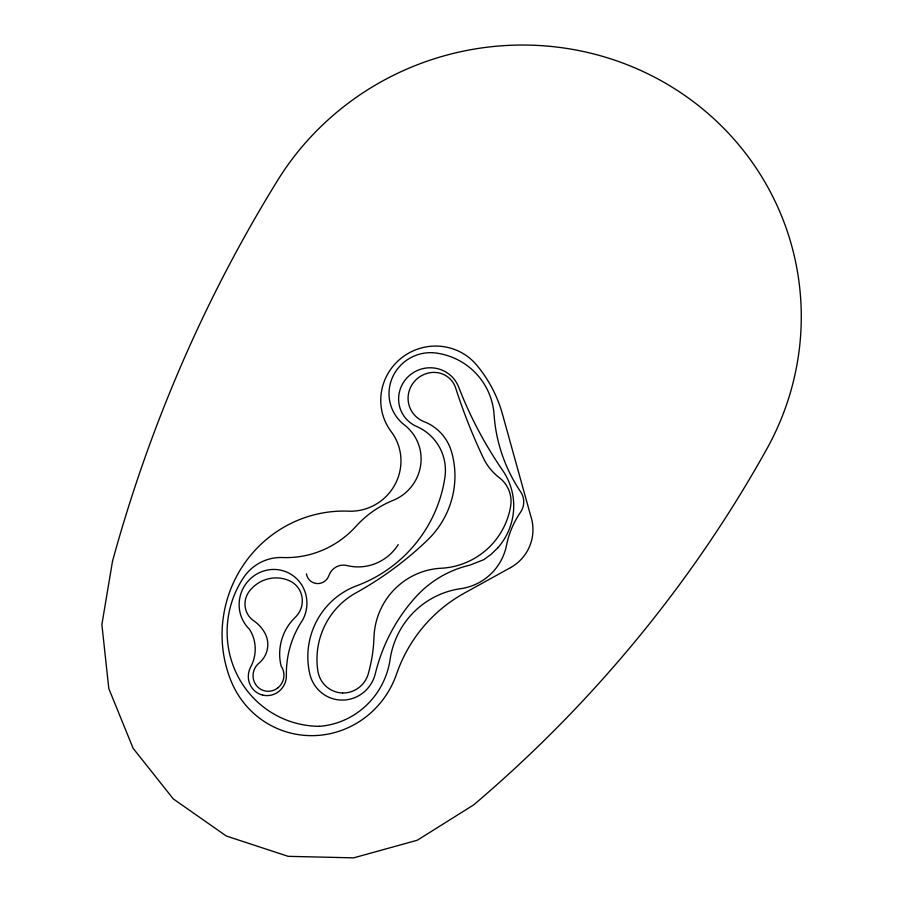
<?xml version="1.0" encoding="UTF-8"?>
<svg xmlns="http://www.w3.org/2000/svg" width="903" height="903" viewBox="0 0 903 903"><rect width="100%" height="100%" fill="white"/><g stroke="black" fill="none" stroke-linecap="round" stroke-linejoin="round"><path stroke-width="1.35" d="M306.433 573.879A11.852 11.592 -61.1 0 0 328.918 575.538A15.362 15.069 -62.9 0 1 347 565.549A47.137 46.301 -51.8 0 0 398.223 544.599M112.503 561.226L101.881 624.571L108.811 688.605L133.136 748.339L173.297 798.918L226.36 836.043L288.17 856.337L353.671 857.85L417.321 840.23L473.669 804.889A1171.992 1040.696 -38.3 0 0 766.658 449.242A282.808 274.851 -13.6 0 0 659.687 79.927A282.808 274.851 -13.6 0 0 277.221 181.04A1884.392 1623.481 41.3 0 0 112.503 561.226M497.925 547.681L491.277 554.194L483.76 559.691L469.842 565.165A106.881 105.538 79.1 0 0 415.73 597.018A178.32 175.047 68.8 0 0 375.343 673.604A34.438 33.659 -75.6 0 1 342.451 700.085A34.438 33.659 -75.6 0 1 309.819 674.022A75.051 73.685 -78 0 1 356.787 585.731A134.637 131.24 -45.7 0 0 444.874 477.721A49.225 48.423 -40.1 0 0 416.712 426.509A31.165 30.51 -27.3 0 1 408.461 376.393A31.165 30.51 -27.3 0 1 458.656 387.071A426.69 404.025 8.6 0 0 502.779 470.587A63.199 62.634 -37.8 0 1 497.925 547.681M510.477 567.66L464.356 593.124A150.485 147.629 70.7 0 0 396.53 674.112A90.582 88.37 -71 0 1 315.124 735.584A90.582 88.37 -71 0 1 230.965 680.749A122.368 119.828 -71.1 0 1 348.569 511.177A49.823 48.762 -43.3 0 0 394.995 484.539A49.823 48.762 -43.3 0 0 391.27 431.769A54.236 53.13 -26.7 0 1 401.643 357.825A54.236 53.13 -26.7 0 1 476.581 364.97A136.161 133.441 -40.1 0 1 502.497 414.263L530.659 515.726A43.434 43.254 -29.7 0 1 510.477 567.66M319.369 726.317A77.579 75.694 -71.6 0 0 390.085 659.506A84.261 83.132 84.3 0 1 460.654 588.7A54.259 53.887 -47.1 0 0 506.493 545.401A90.955 90.029 31.6 0 1 520.546 512.227A18.263 18.139 -15.3 0 0 520.67 491.853A162.608 158.589 7 0 1 494.088 414.737A68.989 67.691 -29.7 0 0 436.296 353.062A41.019 40.138 -27 0 0 392.5 377.341A41.019 40.138 -27 0 0 404.409 424.941A44.337 43.502 -40.6 0 1 420.606 465.609A44.337 43.502 -40.6 0 1 392.94 500.454A100.346 99.364 -71 0 0 356.008 526.302A93.088 90.526 -47.6 0 1 282.537 557.535A45.173 43.976 -64.5 0 0 243.291 577.988A96.09 93.901 -69.5 0 0 237.658 675.828A96.09 93.901 -69.5 0 0 319.369 726.317M262.75 695.118A19.573 18.986 -72 0 0 286.386 675.354A94.217 92.366 -79.9 0 1 302.719 619.909A34.664 33.716 -64.5 0 0 291.951 574.906A34.664 33.716 -64.5 0 0 246.711 582.785A34.664 33.716 -64.5 0 0 249.409 629.188A36.718 35.454 -67.7 0 1 250.707 666.922A19.573 18.986 -72 0 0 262.75 695.118M342.655 692.973A26.469 25.882 -75.8 0 0 368.763 671.979A146.568 141.771 -66.7 0 0 373.966 637.416A71.506 70.671 -85.3 0 1 441.149 568.247A73.764 72.962 -37.9 0 0 510.635 506.188A30.126 29.901 -26.6 0 0 499.348 477.721A54.914 54.112 -8.8 0 1 483.319 457.934A619.593 576.024 13.1 0 1 455.676 388.03A23.297 22.812 -26.6 0 0 430.291 372.668A25.961 25.431 -26.7 0 0 424.071 421.656A47.306 46.55 -37.9 0 1 451.466 451.568A88.471 86.812 -44.1 0 1 427.322 540.265A329.29 314.346 -39.4 0 1 355.827 592.944A75.152 73.832 -79.5 0 0 317.856 670.929A26.469 25.882 -75.8 0 0 342.655 692.973M277.605 688.075A15.882 15.396 -72 0 0 281.126 666.087A49.879 48.717 -73 0 1 295.27 617.313A22.383 21.796 -64.3 0 0 290.123 581.092A34.066 33.14 -65.5 0 0 249.521 591.002A20.69 20.103 -64.3 0 0 253.799 620.846A36.255 35.059 -68.3 0 1 265.29 633.872A23.444 22.71 -68.1 0 1 259.003 663.129A15.882 15.396 -72 0 0 256.17 685.208A15.882 15.396 -72 0 0 277.605 688.075"/></g></svg>
